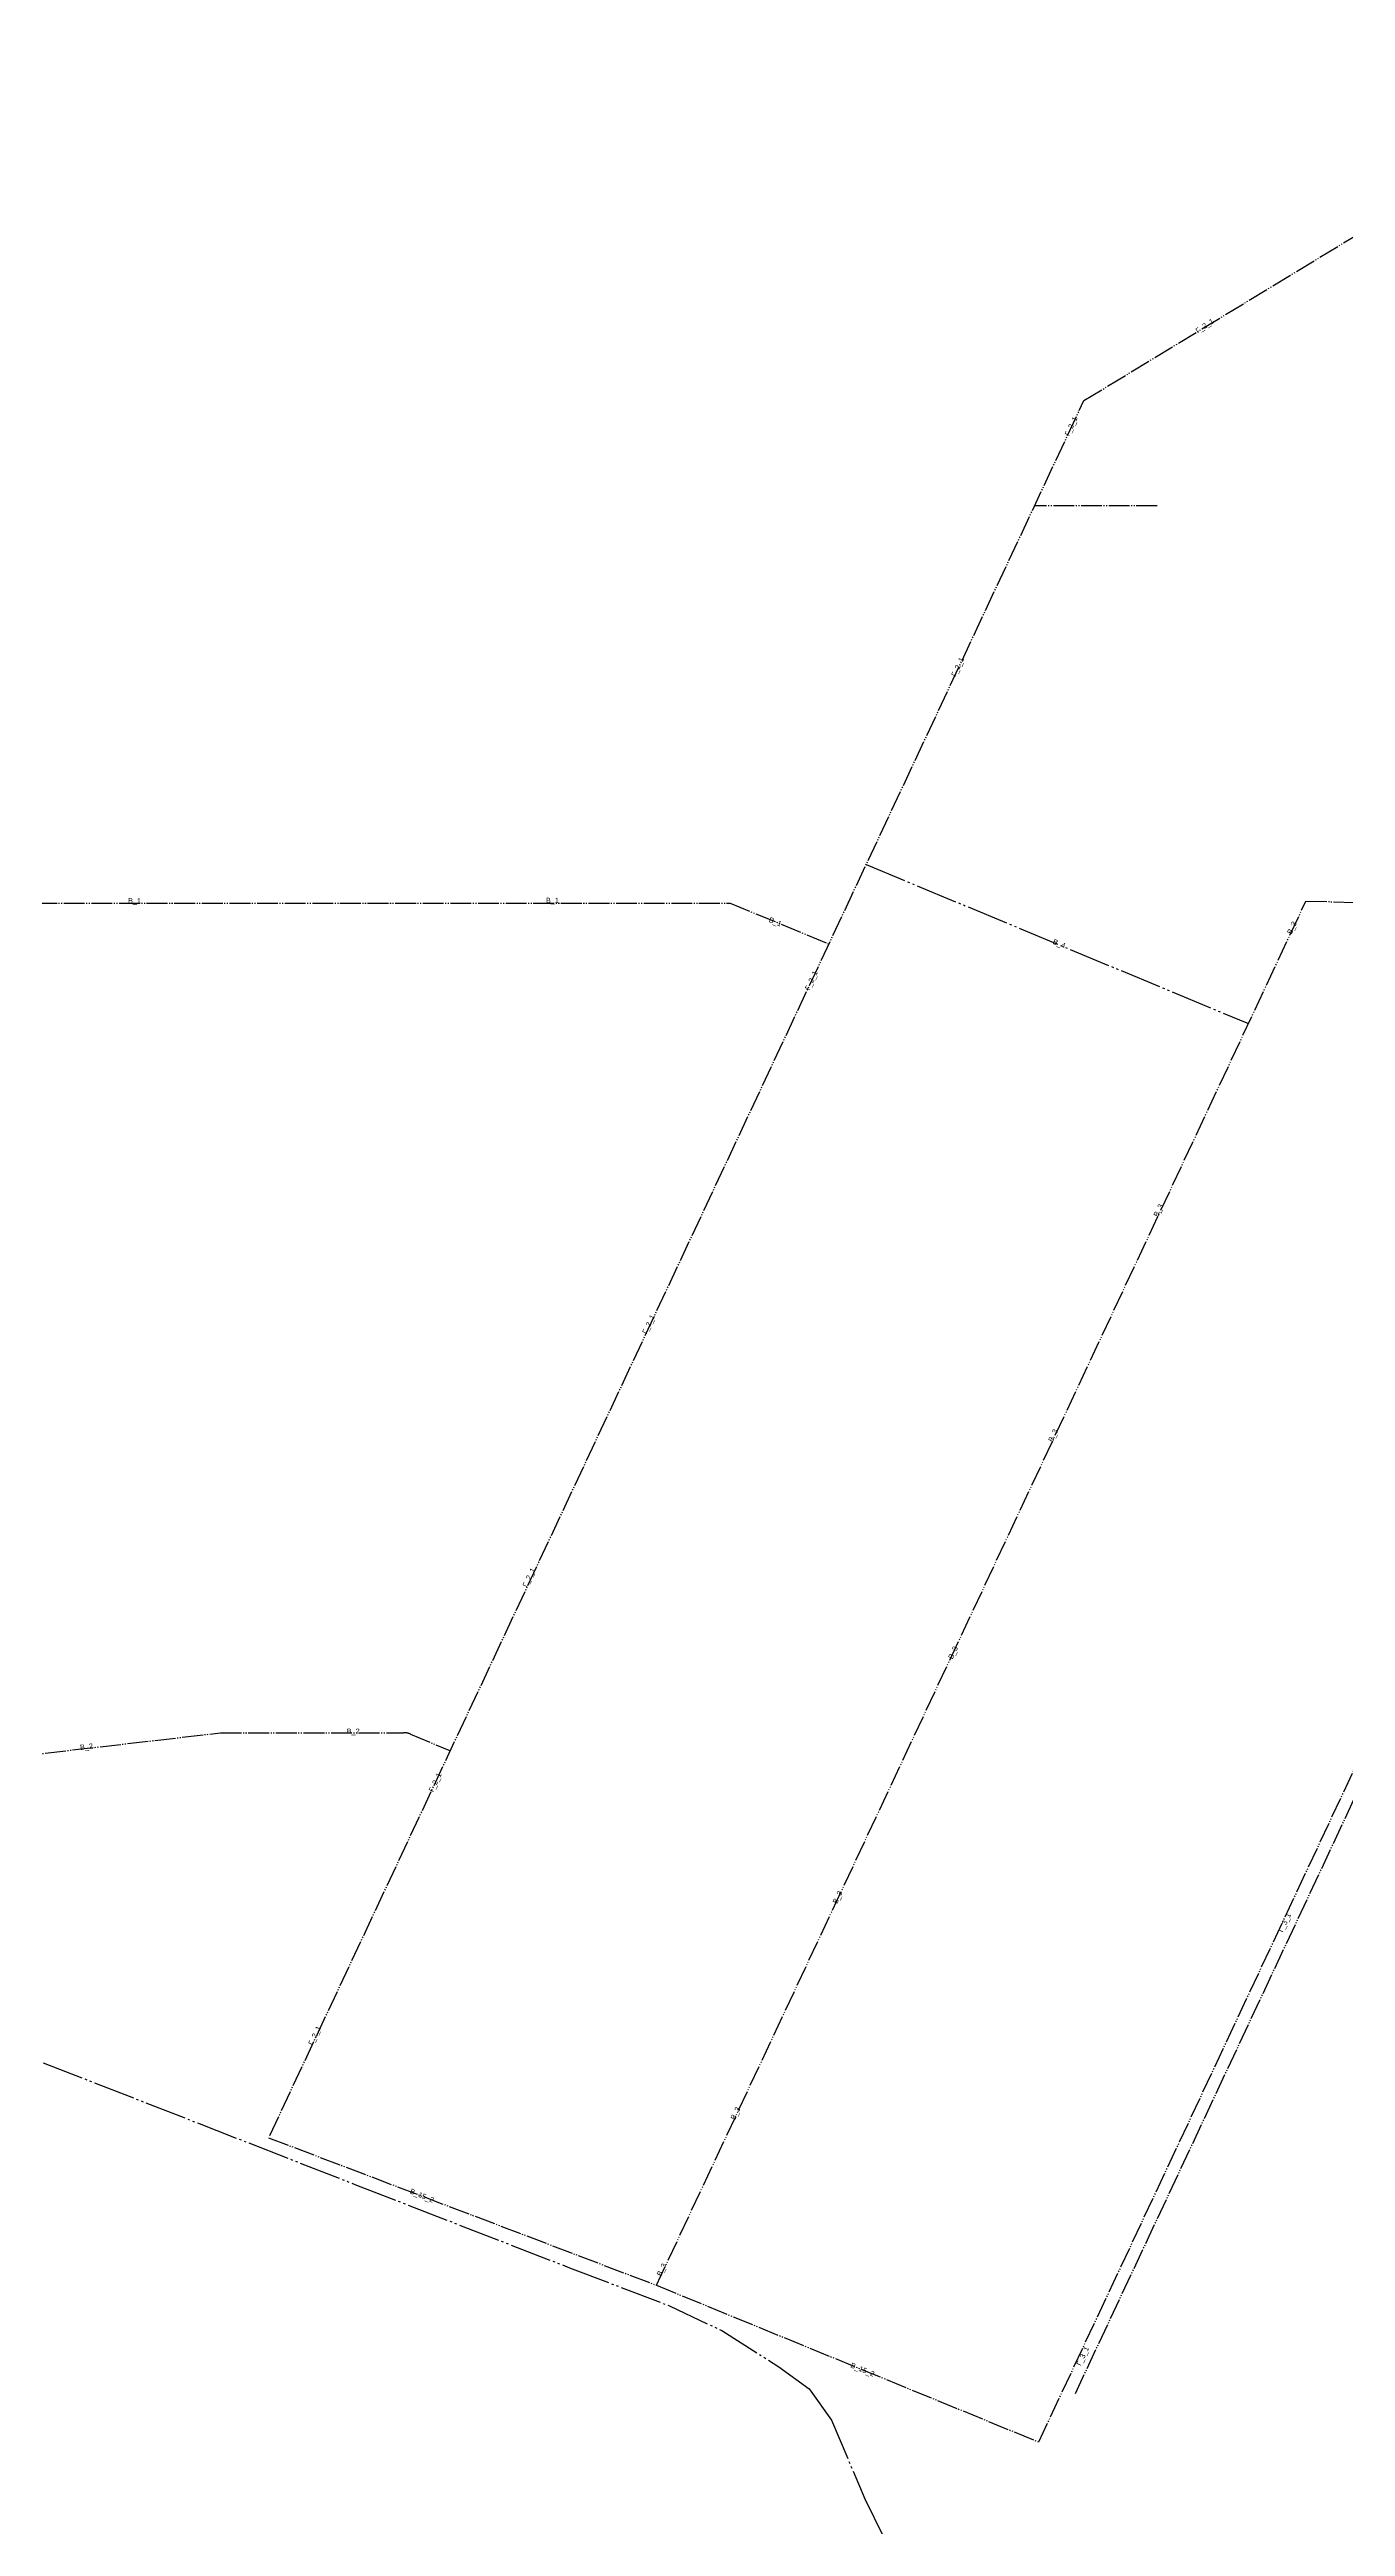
# Model space of a CAD drawing. Header units: millimetres. Extents: x 2242286 to 2245579, y 377608 to 382720.
# Drawn here: x 2244015 to 2244637, y 380203 to 381392 of the extents above; entities that cross this region are included whole.
import ezdxf

# ---------------------------------------------------------------- set-up
doc = ezdxf.new("R2010")
doc.units = ezdxf.units.MM
doc.linetypes.add('DIVIDE', pattern=[26.5, 20, -1.5, 1, -1.5, 1, -1.5])
for name, color, linetype in [('автодорога_существующая', 6, 'DIVIDE'), ('автодороги_внутриквартальные', 5, 'DIVIDE'), ('автодороги_главные', 2, 'DIVIDE'), ('автодороги_ИЖС', 90, 'DIVIDE'), ('автодороги_обозначения', 5, 'DIVIDE')]:
    doc.layers.add(name, color=color, linetype=linetype)
doc.styles.get("Standard").update_dxf_attribs({"font": 'arial.ttf'})

msp = doc.modelspace()

# ---------------------------------------------------------------- linework, layer by layer
at = {"layer": 'автодорога_существующая'}
msp.add_lwpolyline([(2244011.7, 380425.6), (2244162.1, 380366.9), (2244264.3, 380327.2), (2244312.3, 380308.9), (2244337.3, 380297.1), (2244364.7, 380279.7), (2244379.3, 380269.1), (2244389.9, 380254), (2244406, 380216.3), (2244437.1, 380152.8)], dxfattribs=at)
at = {"layer": 'автодороги_внутриквартальные', "ltscale": 0.5}
for points in [[(2244546.2, 381172.6), (2244487.4, 381172.6)], [(2244306, 380318.8), (2244617.6, 380983)]]:
    msp.add_lwpolyline(points, dxfattribs=at)
at = {"layer": 'автодороги_внутриквартальные'}
msp.add_lwpolyline([(2244406.6, 381000.5), (2244590, 380924.2)], dxfattribs=at)
at = {"layer": 'автодороги_главные', "color": 2, "ltscale": 0.5}
for points in [[(2244120.5, 380390.7), (2244511.1, 381223.1), (2244788.3, 381391.6)], [(2243825.8, 380975.9), (2243875.9, 380982), (2244341.4, 380982), (2244388.7, 380962.4)], [(2244489.4, 380243.6), (2244760, 380820.4), (2244770.9, 380815.3), (2244846.5, 380976.5)], [(2244507, 380266.9), (2244765.4, 380817.9)], [(2244119.9, 380389.6), (2244306, 380318.8), (2244489.4, 380243.6)]]:
    msp.add_lwpolyline(points, dxfattribs=at)
msp.add_lwpolyline([(2243881.1, 380558.8), (2244096.9, 380583.9), (2244184.7, 380583.9, -0.098758), (2244188, 380583.3), (2244207.1, 380575.3)], format="xyb", dxfattribs=at)
at = {"layer": 'автодороги_ИЖС', "color": 3, "ltscale": 0.5}
msp.add_lwpolyline([(2244617.6, 380983), (2244845.8, 380976.8), (2245432.2, 380701.7)], dxfattribs=at)

# ---------------------------------------------------------------- texts
at = {"layer": 'автодороги_обозначения', "char_height": 2.5, "attachment_point": 1}
for s, insert, rotation in [('Г_2_1', (2244564.3, 381257.4), 33.445), ('Г_2_1', (2244501.7, 381207), 64.7557), ('Г_2_1', (2244447.3, 381091.5), 64.7557), ('В_1', (2244052.5, 380984.4), 359.7582), ('В_1', (2244253, 380984.6), 359.7582), ('В_1', (2244360.6, 380975.4), 338.0037), ('В_3', (2244608.4, 380967.9), 64.5683), ('В_4', (2244496.8, 380964.9), 338.0037), ('Г_2_1', (2244377.1, 380941.1), 64.7557), ('В_3', (2244544.3, 380832.3), 64.5683), ('Г_2_1', (2244299, 380776.1), 64.7557), ('В_3', (2244493.8, 380724.3), 64.5683), ('Г_2_1', (2244241.6, 380654.6), 64.7557), ('В_3', (2244445.8, 380620.1), 64.5683), ('В_2', (2244029.3, 380578.1), 6.8532), ('В_2', (2244157.4, 380585.9), 0.0723), ('Г_2_1', (2244196.6, 380556.3), 64.7557), ('В_3', (2244390.4, 380502.7), 64.5683), ('Г_3_1', (2244604.2, 380489), 64.7557), ('Г_2_1', (2244138.8, 380434.8), 64.7557), ('В_3', (2244341.4, 380399), 64.5683), ('В_15_2', (2244188.4, 380365.3), 337.5097), ('В_3', (2244306, 380324), 64.5683), ('В_15_2', (2244399.8, 380281.8), 337.5097), ('Г_3_1', (2244507.3, 380281), 64.7557)]:
    msp.add_mtext_dynamic_manual_height_columns(s, width=14.098, gutter_width=12.5, heights=[0], dxfattribs=dict(at, insert=insert, rotation=rotation))

doc.saveas('drawing.dxf')
